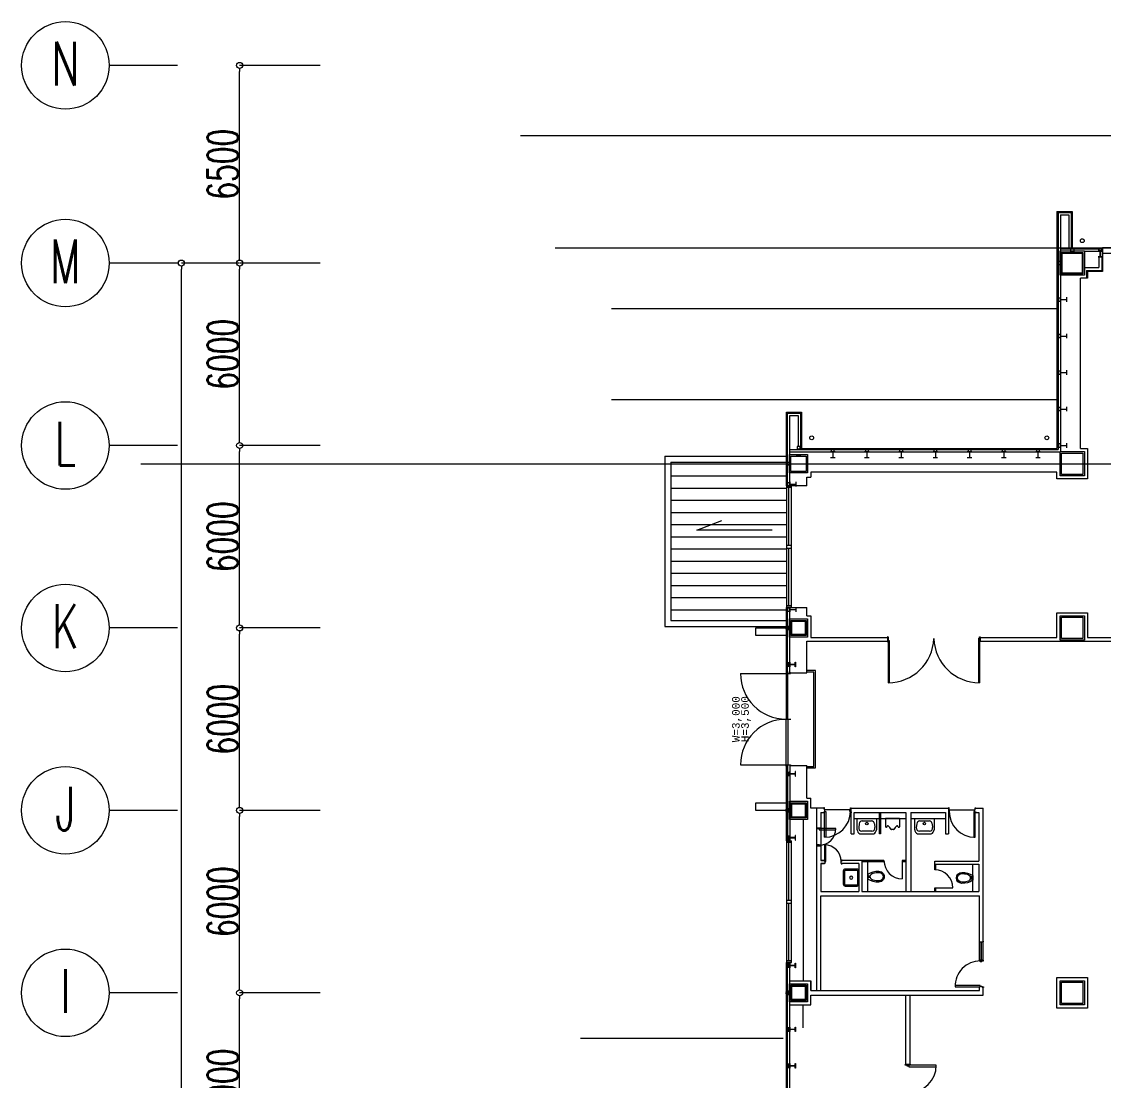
# Model space of a CAD drawing. Extents: x 225000 to 2157367, y 208400 to 840900.
# Drawn here: x 248377 to 283951, y 426324 to 461142 of the extents above; entities that cross this region are included whole.
import ezdxf
from ezdxf.enums import TextEntityAlignment as Align

# ---------------------------------------------------------------- set-up
doc = ezdxf.new("R2010")
doc.units = 0
doc.header["$LTSCALE"] = 10
doc.linetypes.add('Data Center Layout_L20$0$CENTER', pattern=[2, 1.25, -0.25, 0.25, -0.25])
for name, color, linetype in [('Data Center Layout_L20$0$98-DIM', 3, 'Continuous'), ('Data Center Layout_L20$0$99-DIM-100', 2, 'Continuous'), ('Data Center Layout_L20$0$MACHINE-DIM', 252, 'Continuous')]:
    doc.layers.add(name, color=color, linetype=linetype)
for name, color, linetype, lineweight in [('Data Center Layout_L20$0$ARC', 252, 'Continuous', 0), ('Data Center Layout_L20$0$FLAG', 3, 'Continuous', 0), ('Data Center Layout_L20$0$K-SIN', 252, 'Data Center Layout_L20$0$CENTER', 9), ('Data Center Layout_L20$0$SUGATA3', 252, 'Continuous', 0)]:
    doc.layers.add(name, color=color, linetype=linetype, lineweight=lineweight)
doc.styles.add('Data Center Layout_L20$0$ATS', font='monotxt', dxfattribs={"bigfont": 'BIGFONT'})
doc.styles.add('Data Center Layout_L20$0$型式1', font='simplex.shx', dxfattribs={"width": 0.68, "bigfont": 'chineset.shx'})
doc.dimstyles.new('Data Center Layout_L20$0$複本 93-DIM-400', dxfattribs={"dimtxt": 1000, "dimasz": 200, "dimexe": 0.1, "dimexo": 0, "dimgap": 50, "dimtad": 1, "dimdec": 0, "dimzin": 0, "dimdsep": 46, "dimtxsty": 'Data Center Layout_L20$0$型式1', "dimblk": 'Data Center Layout_L20$0$_DotBlank', "dimcen": 0.09, "dimadec": 0, "dimazin": 0, "dimtfac": 1, "dimtdec": 0, "dimtofl": 0, "dimtmove": 2, "dimatfit": 3, "dimldrblk": 'Data Center Layout_L20$0$_ArchTick', "dimfxl": 1, "dimtolj": 1, "dimtzin": 0, "dimlwd": 13, "dimlwe": 5, "dimarcsym": 0})

# ---------------------------------------------------------------- blocks, each defined once
blk = doc.blocks.new('Data Center Layout_L20$0$_DotBlank')
at = {"layer": 'Data Center Layout_L20$0$99-DIM-100', "color": 0, "lineweight": -2}
blk.add_line((-0.5, 0), (-1, 0), dxfattribs=at)
blk.add_circle((0, 0), 0.5, dxfattribs=at)
blk = doc.blocks.new('*D91')
at = {"layer": 'Data Center Layout_L20$0$98-DIM', "color": 0, "lineweight": 5, "transparency": 16777216}
for p, q in [((258198, 253202), (255545, 253202)), ((258198, 247202), (255545, 247202))]:
    blk.add_line(p, q, dxfattribs=at)
at = {"layer": 'Data Center Layout_L20$0$98-DIM', "color": 0, "lineweight": 13, "transparency": 16777216}
blk.add_line((255545, 247402), (255545, 253002), dxfattribs=at)
at = {"layer": 'DEFPOINTS', "color": 0, "transparency": 16777216}
for p in [(255545, 253202), (258198, 253202), (258198, 247202)]:
    blk.add_point(p, dxfattribs=at)
at = {"layer": 'Data Center Layout_L20$0$98-DIM', "color": 0, "lineweight": 13, "transparency": 16777216, "xscale": 200, "yscale": 200, "zscale": 200}
for p, rotation in [((255545, 253202), 90), ((255545, 247202), 270)]:
    blk.add_blockref('Data Center Layout_L20$0$_DotBlank', p, dxfattribs=dict(at, rotation=rotation))
at = {"layer": 'Data Center Layout_L20$0$98-DIM', "color": 0, "transparency": 16777216, "insert": (254995, 250202), "char_height": 1000, "attachment_point": 5, "rotation": 90, "style": 'Data Center Layout_L20$0$型式1'}
blk.add_mtext('\\A1;6000', dxfattribs=at)
blk = doc.blocks.new('Data Center Layout_L20$0$_ArchTick')
at = {"layer": 'Data Center Layout_L20$0$MACHINE-DIM', "color": 0, "const_width": 0.15}
blk.add_lwpolyline([(-0.5, -0.5), (0.5, 0.5)], dxfattribs=at)
blk = doc.blocks.new('*D92')
at = {"layer": 'Data Center Layout_L20$0$98-DIM', "color": 0, "lineweight": 5, "transparency": 16777216}
for p, q in [((258198, 235202), (255545, 235202)), ((258198, 229202), (255545, 229202))]:
    blk.add_line(p, q, dxfattribs=at)
at = {"layer": 'Data Center Layout_L20$0$98-DIM', "color": 0, "lineweight": 13, "transparency": 16777216}
blk.add_line((255545, 229402), (255545, 235002), dxfattribs=at)
at = {"layer": 'DEFPOINTS', "color": 0, "transparency": 16777216}
for p in [(255545, 235202), (258198, 235202), (258198, 229202)]:
    blk.add_point(p, dxfattribs=at)
at = {"layer": 'Data Center Layout_L20$0$98-DIM', "color": 0, "lineweight": 13, "transparency": 16777216, "xscale": 200, "yscale": 200, "zscale": 200}
for p, rotation in [((255545, 235202), 90), ((255545, 229202), 270)]:
    blk.add_blockref('Data Center Layout_L20$0$_DotBlank', p, dxfattribs=dict(at, rotation=rotation))
at = {"layer": 'Data Center Layout_L20$0$98-DIM', "color": 0, "transparency": 16777216, "insert": (254995, 232202), "char_height": 1000, "attachment_point": 5, "rotation": 90, "style": 'Data Center Layout_L20$0$型式1'}
blk.add_mtext('\\A1;6000', dxfattribs=at)
blk = doc.blocks.new('*D93')
at = {"layer": 'Data Center Layout_L20$0$98-DIM', "color": 0, "lineweight": 5, "transparency": 16777216}
for p, q in [((258198, 241202), (255545, 241202)), ((258198, 235202), (255545, 235202))]:
    blk.add_line(p, q, dxfattribs=at)
at = {"layer": 'Data Center Layout_L20$0$98-DIM', "color": 0, "lineweight": 13, "transparency": 16777216}
blk.add_line((255545, 235402), (255545, 241002), dxfattribs=at)
at = {"layer": 'DEFPOINTS', "color": 0, "transparency": 16777216}
for p in [(255545, 241202), (258198, 241202), (258198, 235202)]:
    blk.add_point(p, dxfattribs=at)
at = {"layer": 'Data Center Layout_L20$0$98-DIM', "color": 0, "lineweight": 13, "transparency": 16777216, "xscale": 200, "yscale": 200, "zscale": 200}
for p, rotation in [((255545, 241202), 90), ((255545, 235202), 270)]:
    blk.add_blockref('Data Center Layout_L20$0$_DotBlank', p, dxfattribs=dict(at, rotation=rotation))
at = {"layer": 'Data Center Layout_L20$0$98-DIM', "color": 0, "transparency": 16777216, "insert": (254995, 238202), "char_height": 1000, "attachment_point": 5, "rotation": 90, "style": 'Data Center Layout_L20$0$型式1'}
blk.add_mtext('\\A1;6000', dxfattribs=at)
blk = doc.blocks.new('*D94')
at = {"layer": 'Data Center Layout_L20$0$98-DIM', "color": 0, "lineweight": 5, "transparency": 16777216}
for p, q in [((258198, 247202), (255545, 247202)), ((258198, 241202), (255545, 241202))]:
    blk.add_line(p, q, dxfattribs=at)
at = {"layer": 'Data Center Layout_L20$0$98-DIM', "color": 0, "lineweight": 13, "transparency": 16777216}
blk.add_line((255545, 241402), (255545, 247002), dxfattribs=at)
at = {"layer": 'DEFPOINTS', "color": 0, "transparency": 16777216}
for p in [(255545, 247202), (258198, 247202), (258198, 241202)]:
    blk.add_point(p, dxfattribs=at)
at = {"layer": 'Data Center Layout_L20$0$98-DIM', "color": 0, "lineweight": 13, "transparency": 16777216, "xscale": 200, "yscale": 200, "zscale": 200}
for p, rotation in [((255545, 247202), 90), ((255545, 241202), 270)]:
    blk.add_blockref('Data Center Layout_L20$0$_DotBlank', p, dxfattribs=dict(at, rotation=rotation))
at = {"layer": 'Data Center Layout_L20$0$98-DIM', "color": 0, "transparency": 16777216, "insert": (254995, 244202), "char_height": 1000, "attachment_point": 5, "rotation": 90, "style": 'Data Center Layout_L20$0$型式1'}
blk.add_mtext('\\A1;6000', dxfattribs=at)
blk = doc.blocks.new('*D95')
at = {"layer": 'Data Center Layout_L20$0$98-DIM', "color": 0, "lineweight": 5, "transparency": 16777216}
for p, q in [((258198, 259702), (255545, 259702)), ((258198, 253202), (255545, 253202))]:
    blk.add_line(p, q, dxfattribs=at)
at = {"layer": 'Data Center Layout_L20$0$98-DIM', "color": 0, "lineweight": 13, "transparency": 16777216}
blk.add_line((255545, 253402), (255545, 259502), dxfattribs=at)
at = {"layer": 'DEFPOINTS', "color": 0, "transparency": 16777216}
for p in [(255545, 259702), (258198, 259702), (258198, 253202)]:
    blk.add_point(p, dxfattribs=at)
at = {"layer": 'Data Center Layout_L20$0$98-DIM', "color": 0, "lineweight": 13, "transparency": 16777216, "xscale": 200, "yscale": 200, "zscale": 200}
for p, rotation in [((255545, 259702), 90), ((255545, 253202), 270)]:
    blk.add_blockref('Data Center Layout_L20$0$_DotBlank', p, dxfattribs=dict(at, rotation=rotation))
at = {"layer": 'Data Center Layout_L20$0$98-DIM', "color": 0, "transparency": 16777216, "insert": (254995, 256452), "char_height": 1000, "attachment_point": 5, "rotation": 90, "style": 'Data Center Layout_L20$0$型式1'}
blk.add_mtext('\\A1;6500', dxfattribs=at)
blk = doc.blocks.new('*D104')
at = {"layer": 'Data Center Layout_L20$0$98-DIM', "color": 0, "lineweight": 5, "transparency": 16777216}
for p, q in [((255521, 253202), (253632, 253202)), ((255521, 181202), (253632, 181202))]:
    blk.add_line(p, q, dxfattribs=at)
at = {"layer": 'Data Center Layout_L20$0$98-DIM', "color": 0, "lineweight": 13, "transparency": 16777216}
blk.add_line((253632, 181402), (253632, 253002), dxfattribs=at)
at = {"layer": 'DEFPOINTS', "color": 0, "transparency": 16777216}
for p in [(253632, 253202), (255521, 253202), (255521, 181202)]:
    blk.add_point(p, dxfattribs=at)
at = {"layer": 'Data Center Layout_L20$0$98-DIM', "color": 0, "lineweight": 13, "transparency": 16777216, "xscale": 200, "yscale": 200, "zscale": 200}
for p, rotation in [((253632, 253202), 90), ((253632, 181202), 270)]:
    blk.add_blockref('Data Center Layout_L20$0$_DotBlank', p, dxfattribs=dict(at, rotation=rotation))
at = {"layer": 'Data Center Layout_L20$0$98-DIM', "color": 0, "transparency": 16777216, "insert": (253082, 217202), "char_height": 1000, "attachment_point": 5, "rotation": 90, "style": 'Data Center Layout_L20$0$型式1'}
blk.add_mtext('\\A1;72000', dxfattribs=at)
blk = doc.blocks.new('*D105')
at = {"layer": 'Data Center Layout_L20$0$98-DIM', "color": 0, "lineweight": 5, "transparency": 16777216}
for p, q in [((258198, 229202), (255545, 229202)), ((258198, 223202), (255545, 223202))]:
    blk.add_line(p, q, dxfattribs=at)
at = {"layer": 'Data Center Layout_L20$0$98-DIM', "color": 0, "lineweight": 13, "transparency": 16777216}
blk.add_line((255545, 223402), (255545, 229002), dxfattribs=at)
at = {"layer": 'DEFPOINTS', "color": 0, "transparency": 16777216}
for p in [(255545, 229202), (258198, 229202), (258198, 223202)]:
    blk.add_point(p, dxfattribs=at)
at = {"layer": 'Data Center Layout_L20$0$98-DIM', "color": 0, "lineweight": 13, "transparency": 16777216, "xscale": 200, "yscale": 200, "zscale": 200}
for p, rotation in [((255545, 229202), 90), ((255545, 223202), 270)]:
    blk.add_blockref('Data Center Layout_L20$0$_DotBlank', p, dxfattribs=dict(at, rotation=rotation))
at = {"layer": 'Data Center Layout_L20$0$98-DIM', "color": 0, "transparency": 16777216, "insert": (254995, 226202), "char_height": 1000, "attachment_point": 5, "rotation": 90, "style": 'Data Center Layout_L20$0$型式1'}
blk.add_mtext('\\A1;6000', dxfattribs=at)
blk = doc.blocks.new('Data Center Layout_L20')
at = {"layer": 'Data Center Layout_L20$0$ARC'}
for p, q in [((282425.59, 254902.31), (282425.59, 247202.31)), ((282460.59, 254867.31), (282460.59, 247067.31)), ((282460.59, 254867.31), (282890.59, 254867.31)), ((282890.59, 254867.31), (282890.59, 253667.31)), ((282425.59, 254198.43), (282425.59, 247102.31)), ((282535.59, 253667.31), (283925.59, 253667.31)), ((282925.59, 253702.31), (283925.59, 253702.31)), ((290925.59, 253702.31), (283925.59, 253702.31)), ((283925.59, 253702.31), (283925.59, 252927.31)), ((283925.59, 253702.31), (283925.59, 253532.31)), ((283900.59, 253402.31), (283900.59, 252952.31)), ((283925.59, 253532.31), (290925.59, 253532.31)), ((283400.59, 252952.31), (283400.59, 252727.31)), ((283400.59, 252952.31), (283900.59, 252952.31)), ((283425.59, 252927.31), (283425.59, 252702.31)), ((283925.59, 252927.31), (283425.59, 252927.31)), ((283200.59, 247102.31), (283200.59, 252702.31)), ((283425.59, 252702.31), (283200.59, 252702.31)), ((282535.59, 252077.31), (282535.59, 251927.31)), ((282535.59, 252002.31), (282735.59, 252002.31)), ((282735.59, 252077.31), (282735.59, 251927.31)), ((282425.59, 251702.39), (267779.58, 251702.39)), ((282535.59, 250877.31), (282535.59, 250727.31)), ((282535.59, 250802.31), (282735.59, 250802.31)), ((282735.59, 250877.31), (282735.59, 250727.31)), ((282535.59, 249677.31), (282535.59, 249527.31)), ((282535.59, 249602.31), (282735.59, 249602.31)), ((282735.59, 249677.31), (282735.59, 249527.31)), ((282425.59, 248702.39), (267779.58, 248702.39)), ((273525.59, 248302.31), (274025.59, 248302.31)), ((273525.59, 245879.81), (273525.59, 248302.31)), ((274025.59, 248302.31), (274025.59, 247102.31)), ((282535.59, 248477.31), (282535.59, 248327.31)), ((282535.59, 248402.31), (282735.59, 248402.31)), ((282735.59, 248477.31), (282735.59, 248327.31)), ((273560.59, 248267.31), (273990.59, 248267.31)), ((273560.59, 245879.81), (273560.59, 248267.31)), ((273635.59, 248192.31), (273915.59, 248192.31)), ((273635.59, 245879.81), (273635.59, 248192.31)), ((273915.59, 248192.31), (273915.59, 247167.31)), ((273990.59, 248267.31), (273990.59, 247067.31)), ((282535.59, 247277.31), (282535.59, 247127.31)), ((282735.59, 247277.31), (282735.59, 247127.31)), ((273635.59, 247067.31), (282460.59, 247067.31)), ((273635.59, 246992.31), (282535.59, 246992.31)), ((274025.59, 247102.31), (282425.59, 247102.31)), ((275125.59, 246992.31), (274975.59, 246992.31)), ((275050.59, 246992.31), (275050.59, 246792.31)), ((276250.59, 246992.31), (276100.59, 246992.31)), ((276175.59, 246992.31), (276175.59, 246792.31)), ((277375.59, 246992.31), (277225.59, 246992.31)), ((277300.59, 246992.31), (277300.59, 246792.31)), ((278500.59, 246992.31), (278350.59, 246992.31)), ((278425.59, 246992.31), (278425.59, 246792.31)), ((279625.59, 246992.31), (279475.59, 246992.31)), ((279550.59, 246992.31), (279550.59, 246792.31)), ((280750.59, 246992.31), (280600.59, 246992.31)), ((280675.59, 246992.31), (280675.59, 246792.31)), ((281875.59, 246992.31), (281725.59, 246992.31)), ((281800.59, 246992.31), (281800.59, 246792.31)), ((282535.59, 247202.31), (282735.59, 247202.31)), ((283200.59, 247102.31), (283425.59, 247102.31)), ((283425.59, 247102.31), (283425.59, 246102.31)), ((274000.59, 246852.31), (273850.59, 246852.31)), ((275125.59, 246792.31), (274975.59, 246792.31)), ((276250.59, 246792.31), (276100.59, 246792.31)), ((277375.59, 246792.31), (277225.59, 246792.31)), ((278500.59, 246792.31), (278350.59, 246792.31)), ((279625.59, 246792.31), (279475.59, 246792.31)), ((280750.59, 246792.31), (280600.59, 246792.31)), ((281875.59, 246792.31), (281725.59, 246792.31)), ((282425.59, 246327.31), (274325.59, 246327.31)), ((274325.59, 246327.31), (274325.59, 246157.31)), ((282425.59, 246102.31), (282425.59, 246327.31)), ((274200.59, 245879.81), (273525.59, 245879.81)), ((273525.59, 245879.81), (273695.59, 245879.81)), ((273525.59, 245879.81), (273525.59, 241879.81)), ((273525.59, 245829.81), (273695.59, 245829.81)), ((273610.59, 243929.81), (273610.59, 245829.81)), ((273635.59, 246004.81), (273635.59, 245854.81)), ((273635.59, 245929.81), (273835.59, 245929.81)), ((273695.59, 241879.81), (273695.59, 245879.81)), ((273835.59, 246004.81), (273835.59, 245854.81)), ((274200.59, 245879.81), (274200.59, 246157.31)), ((274200.59, 246157.31), (274325.59, 246157.31)), ((283425.59, 246102.31), (282425.59, 246102.31)), ((273525.59, 243929.81), (273695.59, 243929.81)), ((273525.59, 243829.81), (273695.59, 243829.81)), ((273610.59, 241929.81), (273610.59, 243829.81)), ((273695.59, 241929.81), (273525.59, 241929.81)), ((273525.59, 239702.31), (273525.59, 241879.81)), ((273525.59, 241879.81), (274200.59, 241879.81)), ((273695.59, 241879.81), (273525.59, 241879.81)), ((273560.59, 239702.31), (273560.59, 241879.81)), ((273635.59, 241879.81), (273635.59, 241729.81)), ((273635.59, 241804.81), (273835.59, 241804.81)), ((273835.59, 241879.81), (273835.59, 241729.81)), ((274200.59, 241602.31), (274200.59, 241879.81)), ((274200.59, 241602.31), (274325.59, 241602.31)), ((274325.59, 241602.31), (274325.59, 240887.31)), ((282425.59, 240887.31), (282425.59, 241702.31)), ((282425.59, 241702.31), (283425.59, 241702.31)), ((282425.59, 241702.31), (283425.59, 241702.31)), ((283425.59, 241702.31), (283425.59, 240887.31)), ((274325.59, 240887.31), (276849.02, 240887.31)), ((276849.02, 240887.31), (276849.02, 240767.31)), ((276874.02, 240902.31), (276874.02, 239402.31)), ((279874.02, 240902.31), (279874.02, 239402.31)), ((279899.02, 240887.31), (282425.59, 240887.31)), ((279899.02, 240887.31), (279899.02, 240767.31)), ((283425.59, 240887.31), (289650.59, 240887.31)), ((274200.59, 239727.31), (274200.59, 240767.31)), ((274200.59, 240767.31), (276849.02, 240767.31)), ((276889.02, 240791.31), (276904.02, 240791.31)), ((276904.02, 240791.31), (276904.02, 239402.31)), ((279844.02, 240791.31), (279844.02, 239402.31)), ((279874.02, 240791.31), (279844.02, 240791.31)), ((279899.02, 240767.31), (289800.59, 240767.31)), ((273525.59, 239767.31), (273560.59, 239767.31)), ((272015.59, 239702.31), (273515.59, 239702.31)), ((273635.59, 239727.31), (274200.59, 239727.31)), ((272015.59, 236702.31), (273515.59, 236702.31)), ((273525.59, 234202.31), (273525.59, 236677.31)), ((273525.59, 236637.31), (273560.59, 236637.31)), ((273560.59, 236677.31), (273560.59, 234202.31)), ((273635.59, 236677.31), (274200.59, 236677.31)), ((274200.59, 235602.31), (274200.59, 236677.31)), ((274200.59, 235602.31), (274325.59, 235602.31)), ((274325.59, 235272.31), (274325.59, 235602.31)), ((274755.59, 235272.31), (274325.59, 235272.31)), ((274525.59, 229277.31), (274525.59, 235272.31)), ((275615.59, 235222.31), (274795.59, 235222.31)), ((275655.59, 235272.31), (278855.59, 235272.31)), ((275655.59, 234432.31), (275655.59, 235272.31)), ((278855.59, 235272.31), (278855.59, 234432.31)), ((278895.59, 235222.31), (279715.59, 235222.31)), ((279755.59, 235272.31), (279995.59, 235272.31)), ((279995.59, 230902.31), (279995.59, 235272.31)), ((274075.59, 234902.31), (274075.59, 229602.31)), ((274655.59, 235132.31), (274755.59, 235132.31)), ((274655.59, 235132.31), (274655.59, 233552.31)), ((275755.59, 235132.31), (277455.59, 235132.31)), ((275755.59, 234432.31), (275755.59, 235132.31)), ((275851.99, 234568.2), (275851.99, 234932.31)), ((275851.99, 234932.31), (276489.18, 234932.31)), ((276018.71, 234856.41), (276322.47, 234856.41)), ((276489.18, 234932.31), (276489.18, 234568.2)), ((277245.59, 234932.31), (276785.59, 234932.31)), ((276785.59, 234932.31), (276785.59, 234657.31)), ((277245.59, 234932.31), (277245.59, 234657.31)), ((277455.59, 235132.31), (277455.59, 232532.31)), ((277615.59, 235132.31), (277615.59, 232532.31)), ((277615.59, 235132.31), (278755.59, 235132.31)), ((277746.99, 234568.2), (277746.99, 234932.31)), ((277746.99, 234932.31), (278384.18, 234932.31)), ((277913.71, 234856.41), (278217.47, 234856.41)), ((278384.18, 234932.31), (278384.18, 234568.2)), ((278755.59, 235132.31), (278755.59, 234432.31)), ((279755.59, 235132.31), (279855.59, 235132.31)), ((279855.59, 235132.31), (279855.59, 233532.31)), ((274525.59, 234632.31), (274655.59, 234632.31)), ((275655.59, 234432.31), (275755.59, 234432.31)), ((275917.98, 234765.6), (275904.37, 234634.4)), ((275943.02, 234431.66), (276398.15, 234431.66)), ((276336.07, 234522.69), (276005.1, 234522.69)), ((276423.19, 234765.6), (276436.8, 234634.4)), ((276822.38, 234652.31), (276790.59, 234652.31)), ((276826.93, 234655.23), (276838.51, 234680.51)), ((277045.23, 234572.31), (276985.95, 234572.31)), ((277204.25, 234655.23), (277192.73, 234680.37)), ((277208.8, 234652.31), (277240.59, 234652.31)), ((277812.98, 234765.6), (277799.37, 234634.4)), ((277838.02, 234431.66), (278293.15, 234431.66)), ((278231.07, 234522.69), (277900.1, 234522.69)), ((278318.19, 234765.6), (278331.8, 234634.4)), ((278755.59, 234432.31), (278855.59, 234432.31)), ((273525.59, 234202.31), (273525.59, 230202.31)), ((273525.59, 234202.31), (273695.59, 234202.31)), ((273525.59, 234152.31), (273695.59, 234152.31)), ((273610.59, 232252.31), (273610.59, 234152.31)), ((273695.59, 230202.31), (273695.59, 234202.31)), ((274525.59, 234032.31), (274655.59, 234032.31)), ((274655.59, 233552.31), (274755.59, 233552.31)), ((274755.59, 233552.31), (274655.59, 233552.31)), ((274655.59, 233452.31), (274655.59, 232532.31)), ((274755.59, 233452.31), (274655.59, 233452.31)), ((274655.59, 233452.31), (274755.59, 233452.31)), ((276005.59, 233552.31), (275355.59, 233552.31)), ((275905.59, 233452.31), (275355.59, 233452.31)), ((275905.59, 233452.31), (275905.59, 232532.31)), ((276005.59, 233552.31), (276005.59, 232532.31)), ((278405.59, 233532.31), (279855.59, 233532.31)), ((278405.59, 233432.31), (278405.59, 233532.31)), ((278405.59, 233432.31), (279855.59, 233432.31)), ((279855.59, 233432.31), (279855.59, 232532.31)), ((275406.39, 232763.51), (275406.39, 233221.11)), ((275447.99, 232763.51), (275447.99, 233221.11)), ((275468.79, 233283.51), (275843.19, 233283.51)), ((275468.79, 233241.91), (275843.19, 233241.91)), ((275863.99, 233221.11), (275863.99, 232763.51)), ((275905.59, 233221.11), (275905.59, 232763.51)), ((276205.59, 233102.31), (276205.59, 232942.31)), ((276225.59, 233052.31), (276265.59, 233052.31)), ((276225.59, 232992.31), (276225.59, 233052.31)), ((276265.59, 233052.31), (276265.59, 232992.31)), ((279635.59, 233012.31), (279595.59, 233012.31)), ((279595.59, 233012.31), (279595.59, 232952.31)), ((279635.59, 232952.31), (279635.59, 233012.31)), ((279655.59, 233062.31), (279655.59, 232902.31)), ((275843.19, 232742.71), (275468.79, 232742.71)), ((275843.19, 232701.11), (275468.79, 232701.11)), ((276265.59, 232992.31), (276225.59, 232992.31)), ((279595.59, 232952.31), (279635.59, 232952.31)), ((274655.59, 232532.31), (275905.59, 232532.31)), ((274655.59, 232392.31), (279875.59, 232392.31)), ((274655.59, 229277.31), (274655.59, 232392.31)), ((276005.59, 232532.31), (279855.59, 232532.31)), ((279875.59, 230902.31), (279875.59, 232392.31)), ((273525.59, 232252.31), (273695.59, 232252.31)), ((273525.59, 232152.31), (273695.59, 232152.31)), ((273610.59, 230252.31), (273610.59, 232152.31)), ((279875.59, 230277.31), (279875.59, 230877.31)), ((279925.09, 230877.31), (279925.09, 230277.31)), ((279931.09, 230877.31), (279931.09, 230277.31)), ((279995.59, 230277.31), (279995.59, 230877.31)), ((273695.59, 230252.31), (273525.59, 230252.31)), ((273525.59, 204202.31), (273525.59, 230202.31)), ((273695.59, 230202.31), (273525.59, 230202.31)), ((273560.59, 204202.31), (273560.59, 230202.31)), ((273635.59, 229602.31), (274325.59, 229602.31)), ((273745.59, 229602.31), (274325.59, 229602.31)), ((274325.59, 229277.31), (274325.59, 229602.31)), ((274325.59, 229277.31), (279875.59, 229277.31)), ((274325.59, 229127.31), (279995.59, 229127.31)), ((274325.59, 228802.31), (274325.59, 229127.31)), ((277450.59, 226844.81), (277450.59, 229127.31)), ((277600.59, 226844.81), (277600.59, 229127.31)), ((279875.59, 229277.31), (279875.59, 229377.31)), ((279995.59, 229127.31), (279995.59, 229377.31)), ((273635.59, 228802.31), (274325.59, 228802.31)), ((274075.59, 228052.31), (274075.59, 228802.31)), ((273425.59, 227702.31), (266751.19, 227702.31)), ((277600.37, 226844.81), (277450.37, 226844.81)), ((277450.59, 226844.81), (277600.15, 226844.81))]:
    blk.add_line(p, q, dxfattribs=at)
at = {"layer": 'Data Center Layout_L20$0$ARC', "linetype": 'Continuous'}
for p, q in [((282425.59, 254902.31), (282925.59, 254902.31)), ((282925.59, 254902.31), (282925.59, 253702.31)), ((273525.59, 248302.31), (274025.59, 248302.31)), ((274025.59, 248302.31), (274025.59, 247202.31)), ((273375.59, 238202.31), (273675.59, 238202.31)), ((273525.59, 230202.31), (273695.59, 230202.31))]:
    blk.add_line(p, q, dxfattribs=at)
at = {"layer": 'Data Center Layout_L20$0$ARC'}
for points in [[(282875.59, 253552.31), (282875.59, 253667.31), (282975.59, 253667.31), (282975.59, 253552.31)], [(283794.59, 253652.31), (283794.59, 253602.31), (283844.59, 253602.31), (283844.59, 253608.31), (283800.59, 253608.31), (283800.59, 253652.31)], [(283800.59, 253617.31), (283900.59, 253617.31), (283900.59, 253667.31), (283800.59, 253667.31)], [(283906.59, 253652.31), (283906.59, 253602.31), (283856.59, 253602.31), (283856.59, 253608.31), (283900.59, 253608.31), (283900.59, 253652.31)], [(282525.59, 253602.31), (283325.59, 253602.31), (283325.59, 252802.31), (282525.59, 252802.31)], [(282575.59, 252852.31), (282575.59, 253552.31), (283275.59, 253552.31), (283275.59, 252852.31)], [(282595.59, 252872.31), (282595.59, 253532.31), (283255.59, 253532.31), (283255.59, 252872.31)], [(283775.59, 253602.31), (283925.59, 253602.31), (283925.59, 253593.31), (283853.59, 253593.31), (283853.59, 253411.31), (283925.59, 253411.31), (283925.59, 253402.31), (283775.59, 253402.31), (283775.59, 253411.31), (283847.59, 253411.31), (283847.59, 253593.31), (283775.59, 253593.31)], [(282575.59, 253252.31), (282460.59, 253252.31), (282460.59, 253152.31), (282575.59, 253152.31)], [(282535.59, 252052.31), (282460.59, 252052.31), (282460.59, 251952.31), (282535.59, 251952.31)], [(282535.59, 250852.31), (282460.59, 250852.31), (282460.59, 250752.31), (282535.59, 250752.31)], [(282535.59, 249652.31), (282460.59, 249652.31), (282460.59, 249552.31), (282535.59, 249552.31)], [(282535.59, 248452.31), (282460.59, 248452.31), (282460.59, 248352.31), (282535.59, 248352.31)], [(282535.59, 247252.31), (282460.59, 247252.31), (282460.59, 247152.31), (282535.59, 247152.31)], [(273625.59, 246902.31), (274225.59, 246902.31), (274225.59, 246302.31), (273625.59, 246302.31)], [(273975.59, 247092.31), (273975.59, 247167.31), (273875.59, 247167.31), (273875.59, 247092.31)], [(275100.59, 246992.31), (275100.59, 247067.31), (275000.59, 247067.31), (275000.59, 246992.31)], [(276225.59, 246992.31), (276225.59, 247067.31), (276125.59, 247067.31), (276125.59, 246992.31)], [(277350.59, 246992.31), (277350.59, 247067.31), (277250.59, 247067.31), (277250.59, 246992.31)], [(278475.59, 246992.31), (278475.59, 247067.31), (278375.59, 247067.31), (278375.59, 246992.31)], [(279600.59, 246992.31), (279600.59, 247067.31), (279500.59, 247067.31), (279500.59, 246992.31)], [(280725.59, 246992.31), (280725.59, 247067.31), (280625.59, 247067.31), (280625.59, 246992.31)], [(281850.59, 246992.31), (281850.59, 247067.31), (281750.59, 247067.31), (281750.59, 246992.31)], [(282525.59, 247002.31), (283325.59, 247002.31), (283325.59, 246202.31), (282525.59, 246202.31)], [(282575.59, 246952.31), (283275.59, 246952.31), (283275.59, 246252.31), (282575.59, 246252.31)], [(273635.59, 246552.31), (273560.59, 246552.31), (273560.59, 246652.31), (273635.59, 246652.31)], [(273675.59, 246852.31), (274175.59, 246852.31), (274175.59, 246352.31), (273675.59, 246352.31)], [(273635.59, 245979.81), (273560.59, 245979.81), (273560.59, 245879.81), (273635.59, 245879.81)], [(273635.59, 241854.81), (273560.59, 241854.81), (273560.59, 241754.81), (273635.59, 241754.81)], [(282525.59, 241602.31), (283325.59, 241602.31), (283325.59, 240802.31), (282525.59, 240802.31)], [(282575.59, 241552.31), (283275.59, 241552.31), (283275.59, 240852.31), (282575.59, 240852.31)], [(273525.59, 241192.31), (273525.59, 241212.31), (273560.59, 241212.31), (273560.59, 241192.31)], [(273610.59, 241152.31), (273610.59, 241252.31), (273560.59, 241252.31), (273560.59, 241152.31)], [(273610.59, 241177.31), (273610.59, 241227.31), (273660.59, 241227.31), (273660.59, 241221.31), (273616.59, 241221.31), (273616.59, 241177.31)], [(273625.59, 241502.31), (274225.59, 241502.31), (274225.59, 240902.31), (273625.59, 240902.31)], [(273625.59, 241227.31), (273675.59, 241227.31), (273675.59, 241277.31), (273669.59, 241277.31), (273669.59, 241233.31), (273625.59, 241233.31)], [(273675.59, 240952.31), (273675.59, 241452.31), (274175.59, 241452.31), (274175.59, 240952.31)], [(273705.59, 240982.31), (273705.59, 241422.31), (274145.59, 241422.31), (274145.59, 240982.31)], [(273610.59, 239952.31), (273610.59, 240052.31), (273560.59, 240052.31), (273560.59, 239952.31)], [(273575.59, 240058.31), (273625.59, 240058.31), (273625.59, 240008.31), (273619.59, 240008.31), (273619.59, 240052.31), (273575.59, 240052.31)], [(273575.59, 239946.31), (273625.59, 239946.31), (273625.59, 239996.31), (273619.59, 239996.31), (273619.59, 239952.31), (273575.59, 239952.31)], [(273625.59, 239927.31), (273625.59, 240077.31), (273634.59, 240077.31), (273634.59, 240005.31), (273816.59, 240005.31), (273816.59, 240077.31), (273825.59, 240077.31), (273825.59, 239927.31), (273816.59, 239927.31), (273816.59, 239999.31), (273634.59, 239999.31), (273634.59, 239927.31)], [(273515.59, 239717.31), (273515.59, 238202.31), (273575.59, 238202.31), (273575.59, 239717.31)], [(273515.59, 236687.31), (273515.59, 238202.31), (273575.59, 238202.31), (273575.59, 236687.31)], [(273610.59, 236452.31), (273610.59, 236352.31), (273560.59, 236352.31), (273560.59, 236452.31)], [(273575.59, 236458.31), (273625.59, 236458.31), (273625.59, 236408.31), (273619.59, 236408.31), (273619.59, 236452.31), (273575.59, 236452.31)], [(273575.59, 236346.31), (273625.59, 236346.31), (273625.59, 236396.31), (273619.59, 236396.31), (273619.59, 236352.31), (273575.59, 236352.31)], [(273625.59, 236477.31), (273625.59, 236327.31), (273634.59, 236327.31), (273634.59, 236399.31), (273816.59, 236399.31), (273816.59, 236327.31), (273825.59, 236327.31), (273825.59, 236477.31), (273816.59, 236477.31), (273816.59, 236405.31), (273634.59, 236405.31), (273634.59, 236477.31)], [(273625.59, 235502.31), (274225.59, 235502.31), (274225.59, 234902.31), (273625.59, 234902.31)], [(273525.59, 235192.31), (273525.59, 235212.31), (273560.59, 235212.31), (273560.59, 235192.31)], [(273610.59, 235152.31), (273610.59, 235252.31), (273560.59, 235252.31), (273560.59, 235152.31)], [(273610.59, 235177.31), (273610.59, 235227.31), (273660.59, 235227.31), (273660.59, 235221.31), (273616.59, 235221.31), (273616.59, 235177.31)], [(273625.59, 235227.31), (273675.59, 235227.31), (273675.59, 235277.31), (273669.59, 235277.31), (273669.59, 235233.31), (273625.59, 235233.31)], [(273675.59, 234952.31), (273675.59, 235452.31), (274175.59, 235452.31), (274175.59, 234952.31)], [(273705.59, 234982.31), (273705.59, 235422.31), (274145.59, 235422.31), (274145.59, 234982.31)], [(274780.59, 235167.31), (274820.59, 235167.31), (274820.59, 234317.31), (274780.59, 234317.31)], [(279730.59, 235167.31), (279690.59, 235167.31), (279690.59, 234317.31), (279730.59, 234317.31)], [(274605.5, 234607.31), (274605.5, 234567.31), (275155.5, 234567.31), (275155.5, 234607.31)], [(273610.59, 234352.31), (273610.59, 234252.31), (273560.59, 234252.31), (273560.59, 234352.31)], [(273575.59, 234358.31), (273625.59, 234358.31), (273625.59, 234308.31), (273619.59, 234308.31), (273619.59, 234352.31), (273575.59, 234352.31)], [(273575.59, 234246.31), (273625.59, 234246.31), (273625.59, 234296.31), (273619.59, 234296.31), (273619.59, 234252.31), (273575.59, 234252.31)], [(273625.59, 234377.31), (273625.59, 234227.31), (273634.59, 234227.31), (273634.59, 234299.31), (273816.59, 234299.31), (273816.59, 234227.31), (273825.59, 234227.31), (273825.59, 234377.31), (273816.59, 234377.31), (273816.59, 234305.31), (273634.59, 234305.31), (273634.59, 234377.31)], [(274780.59, 233517.31), (274820.59, 233517.31), (274820.59, 234067.31), (274780.59, 234067.31)], [(273625.59, 230027.31), (273625.59, 230177.31), (273634.59, 230177.31), (273634.59, 230105.31), (273816.59, 230105.31), (273816.59, 230177.31), (273825.59, 230177.31), (273825.59, 230027.31), (273816.59, 230027.31), (273816.59, 230099.31), (273634.59, 230099.31), (273634.59, 230027.31)], [(273610.59, 230052.31), (273610.59, 230152.31), (273560.59, 230152.31), (273560.59, 230052.31)], [(273575.59, 230158.31), (273625.59, 230158.31), (273625.59, 230108.31), (273619.59, 230108.31), (273619.59, 230152.31), (273575.59, 230152.31)], [(273575.59, 230046.31), (273625.59, 230046.31), (273625.59, 230096.31), (273619.59, 230096.31), (273619.59, 230052.31), (273575.59, 230052.31)], [(273625.59, 229502.31), (274225.59, 229502.31), (274225.59, 228902.31), (273625.59, 228902.31)], [(273675.59, 228952.31), (273675.59, 229452.31), (274175.59, 229452.31), (274175.59, 228952.31)], [(282425.59, 229702.31), (283425.59, 229702.31), (283425.59, 228702.31), (282425.59, 228702.31)], [(282525.59, 229602.31), (283325.59, 229602.31), (283325.59, 228802.31), (282525.59, 228802.31)], [(282575.59, 229552.31), (283275.59, 229552.31), (283275.59, 228852.31), (282575.59, 228852.31)], [(273525.59, 229192.31), (273525.59, 229212.31), (273560.59, 229212.31), (273560.59, 229192.31)], [(273610.59, 229152.31), (273610.59, 229252.31), (273560.59, 229252.31), (273560.59, 229152.31)], [(273610.59, 229177.31), (273610.59, 229227.31), (273660.59, 229227.31), (273660.59, 229221.31), (273616.59, 229221.31), (273616.59, 229177.31)], [(273625.59, 229227.31), (273675.59, 229227.31), (273675.59, 229277.31), (273669.59, 229277.31), (273669.59, 229233.31), (273625.59, 229233.31)], [(273705.59, 228982.31), (273705.59, 229422.31), (274145.59, 229422.31), (274145.59, 228982.31)], [(279900.59, 229402.31), (279900.59, 229442.31), (279080.59, 229442.31), (279080.59, 229402.31)], [(273610.59, 227952.31), (273610.59, 228052.31), (273560.59, 228052.31), (273560.59, 227952.31)], [(273575.59, 228058.31), (273625.59, 228058.31), (273625.59, 228008.31), (273619.59, 228008.31), (273619.59, 228052.31), (273575.59, 228052.31)], [(273625.59, 227927.31), (273625.59, 228077.31), (273634.59, 228077.31), (273634.59, 228005.31), (273816.59, 228005.31), (273816.59, 228077.31), (273825.59, 228077.31), (273825.59, 227927.31), (273816.59, 227927.31), (273816.59, 227999.31), (273634.59, 227999.31), (273634.59, 227927.31)], [(273575.59, 227946.31), (273625.59, 227946.31), (273625.59, 227996.31), (273619.59, 227996.31), (273619.59, 227952.31), (273575.59, 227952.31)], [(273610.59, 226752.31), (273610.59, 226852.31), (273560.59, 226852.31), (273560.59, 226752.31)], [(273575.59, 226858.31), (273625.59, 226858.31), (273625.59, 226808.31), (273619.59, 226808.31), (273619.59, 226852.31), (273575.59, 226852.31)], [(273575.59, 226746.31), (273625.59, 226746.31), (273625.59, 226796.31), (273619.59, 226796.31), (273619.59, 226752.31), (273575.59, 226752.31)], [(273625.59, 226727.31), (273625.59, 226877.31), (273634.59, 226877.31), (273634.59, 226805.31), (273816.59, 226805.31), (273816.59, 226877.31), (273825.59, 226877.31), (273825.59, 226727.31), (273816.59, 226727.31), (273816.59, 226799.31), (273634.59, 226799.31), (273634.59, 226727.31)], [(277583.37, 226844.81), (277615.37, 226844.81), (277615.37, 226819.81), (277555.37, 226819.81), (277555.37, 226794.81), (277495.37, 226794.81), (277495.37, 226819.81), (277435.37, 226819.81), (277435.37, 226844.81), (277467.37, 226844.81)], [(278454.4, 226819.81), (277555.37, 226819.81), (277555.37, 226769.81), (278454.4, 226769.81)]]:
    blk.add_lwpolyline(points, close=True, dxfattribs=at)
at = {"layer": 'Data Center Layout_L20$0$ARC', "linetype": 'Continuous'}
for points in [[(273525.59, 240952.31), (272525.59, 240952.31), (272525.59, 241202.31), (273525.59, 241202.31)], [(273525.59, 235202.31), (272525.59, 235202.31), (272525.59, 235452.31), (273525.59, 235452.31)]]:
    blk.add_lwpolyline(points, close=True, dxfattribs=at)
at = {"layer": 'Data Center Layout_L20$0$ARC'}
for points in [[(273523.59, 241164.81), (273523.59, 241194.81), (273539.59, 241194.81), (273539.59, 241209.81), (273523.59, 241209.81), (273523.59, 241239.81)], [(276849.02, 240746.31), (276874.02, 240746.31), (276874.02, 240791.31), (276889.02, 240791.31), (276889.02, 240863.31), (276874.02, 240863.31), (276874.02, 240908.31), (276849.02, 240908.31), (276849.02, 240746.31)], [(279899.02, 240746.31), (279874.02, 240746.31), (279874.02, 240791.31), (279859.02, 240791.31), (279859.02, 240863.31), (279874.02, 240863.31), (279874.02, 240908.31), (279899.02, 240908.31), (279899.02, 240746.31)], [(273540.59, 239747.31), (273560.59, 239767.31), (273560.59, 239747.31), (273540.59, 239747.31), (273540.59, 239767.31), (273560.59, 239767.31)], [(273540.59, 239747.31), (273515.59, 239747.31), (273515.59, 239722.31), (273580.59, 239722.31), (273580.59, 239702.31), (273665.59, 239702.31), (273665.59, 239727.31), (273640.59, 239727.31)], [(273540.59, 236657.31), (273515.59, 236657.31), (273515.59, 236682.31), (273580.59, 236682.31), (273580.59, 236702.31), (273665.59, 236702.31), (273665.59, 236677.31), (273640.59, 236677.31)], [(273540.59, 236657.31), (273560.59, 236637.31), (273560.59, 236657.31), (273540.59, 236657.31), (273540.59, 236637.31), (273560.59, 236637.31)], [(273523.59, 235164.81), (273523.59, 235194.81), (273539.59, 235194.81), (273539.59, 235209.81), (273523.59, 235209.81), (273523.59, 235239.81)], [(274755.59, 235154.31), (274755.59, 235122.31), (274780.59, 235122.31), (274780.59, 235167.31), (274795.59, 235167.31), (274795.59, 235222.31), (274780.59, 235222.31), (274780.59, 235282.31), (274755.59, 235282.31), (274755.59, 235250.31)], [(275655.59, 235154.31), (275655.59, 235122.31), (275630.59, 235122.31), (275630.59, 235167.31), (275615.59, 235167.31), (275615.59, 235222.31), (275630.59, 235222.31), (275630.59, 235282.31), (275655.59, 235282.31), (275655.59, 235250.31)], [(278855.59, 235154.31), (278855.59, 235122.31), (278880.59, 235122.31), (278880.59, 235167.31), (278895.59, 235167.31), (278895.59, 235222.31), (278880.59, 235222.31), (278880.59, 235282.31), (278855.59, 235282.31), (278855.59, 235250.31)], [(279755.59, 235154.31), (279755.59, 235122.31), (279730.59, 235122.31), (279730.59, 235167.31), (279715.59, 235167.31), (279715.59, 235222.31), (279730.59, 235222.31), (279730.59, 235282.31), (279755.59, 235282.31), (279755.59, 235250.31)], [(274618.5, 234632.31), (274650.5, 234632.31), (274650.5, 234607.31), (274605.5, 234607.31), (274605.5, 234592.31), (274550.5, 234592.31), (274550.5, 234607.31), (274530.5, 234607.31), (274530.5, 234632.31), (274562.5, 234632.31)], [(274618.5, 234032.31), (274650.5, 234032.31), (274650.5, 234057.31), (274605.5, 234057.31), (274605.5, 234072.31), (274550.5, 234072.31), (274550.5, 234057.31), (274530.5, 234057.31), (274530.5, 234032.31), (274562.5, 234032.31)], [(274755.59, 233530.31), (274755.59, 233562.31), (274780.59, 233562.31), (274780.59, 233517.31), (274795.59, 233517.31), (274795.59, 233462.31), (274780.59, 233462.31), (274780.59, 233442.31), (274755.59, 233442.31), (274755.59, 233474.31)], [(275355.59, 233530.31), (275355.59, 233562.31), (275330.59, 233562.31), (275330.59, 233517.31), (275315.59, 233517.31), (275315.59, 233462.31), (275330.59, 233462.31), (275330.59, 233442.31), (275355.59, 233442.31), (275355.59, 233474.31)], [(279887.59, 230902.31), (279865.59, 230902.31), (279865.59, 230877.31), (279900.59, 230877.31), (279900.59, 230877.31), (279955.59, 230877.31), (279955.59, 230877.31), (280005.59, 230877.31), (280005.59, 230902.31), (279980.59, 230902.31)], [(279890.59, 230902.31), (279887.59, 230902.31)], [(279887.59, 230277.31), (279865.59, 230277.31), (279865.59, 230252.31), (279900.59, 230252.31), (279900.59, 230237.31), (279955.59, 230237.31), (279955.59, 230252.31), (280005.59, 230252.31), (280005.59, 230277.31), (279887.59, 230277.31)], [(274325.59, 229602.31), (274325.59, 229277.31)], [(273523.59, 229164.81), (273523.59, 229194.81), (273539.59, 229194.81), (273539.59, 229209.81), (273523.59, 229209.81), (273523.59, 229239.81)], [(279887.59, 229377.31), (279865.59, 229377.31), (279865.59, 229402.31), (279900.59, 229402.31), (279900.59, 229417.31), (279955.59, 229417.31), (279955.59, 229402.31), (280005.59, 229402.31), (280005.59, 229377.31), (279953.59, 229377.31)]]:
    blk.add_lwpolyline(points, dxfattribs=at)
for points in [[(273525.59, 239747.31), (273540.59, 239747.31), (273540.59, 239767.31), (273525.59, 239767.31, -0.29445667)], [(273525.59, 236657.31), (273540.59, 236657.31), (273540.59, 236637.31), (273525.59, 236637.31, 0.29445667)]]:
    blk.add_lwpolyline(points, format="xyb", close=True, dxfattribs=at)
for centre, radius in [((283258.18, 253938.56), 62.5), ((274358.18, 247456.85), 62.5), ((282092.99, 247456.85), 62.5), ((277015.59, 234932.31), 2)]:
    blk.add_circle(centre, radius, dxfattribs=at)
at = {"layer": 'Data Center Layout_L20$0$ARC', "linetype": 'Continuous'}
for centre, radius, start, end in [((276876.82, 240901.89), 1499.58, 270.012956, 358.111879), ((279874.36, 240901.89), 1499.58, 181.888121, 269.987044), ((274780.59, 235167.31), 850, 270, 0), ((279730.59, 235167.31), 850, 180, 270), ((274605.5, 234607.31), 550, 270, 0), ((274780.59, 233517.31), 550, 0, 90), ((279905.05, 229427.47), 824.85, 90.309892, 181.748418)]:
    blk.add_arc(centre, radius, start, end, dxfattribs=at)
at = {"layer": 'Data Center Layout_L20$0$ARC'}
for centre, radius, start, end in [((273515.59, 239702.31), 1500, 180, 270), ((273515.59, 236702.31), 1500, 90, 180), ((276790.59, 234657.31), 5, 180, 270), ((276822.38, 234657.31), 5, 270, 335.373), ((276860.24, 234670.32), 24, 51.287, 155.3743), ((276596.94, 234341.81), 445, 32.256, 51.287), ((276985.95, 234587.31), 15, 212.255, 270), ((277045.23, 234587.31), 15, 270, 327.745), ((277434.24, 234341.81), 445, 128.7129, 147.7443), ((277170.94, 234670.32), 24, 24.626, 128.7131), ((277208.8, 234657.31), 5, 204.627, 270), ((277240.59, 234657.31), 5, 270, 360), ((277555.37, 226819.81), 900, 270, 0)]:
    blk.add_arc(centre, radius, start, end, dxfattribs=at)
for centre, major_axis, start_param, end_param in [((276018.71, 234755.15), (-71.61, 71.61), 5.49778714, 6.96522959), ((276322.47, 234755.15), (71.61, 71.61), 5.60114103, 7.06858347), ((277913.71, 234755.15), (-71.61, 71.61), 5.49778714, 6.96522959), ((278217.47, 234755.15), (71.61, 71.61), 5.60114103, 7.06858347), ((276015.75, 234578.76), (116.04, 116.04), 2.42059832, 3.46779587), ((276005.1, 234623.95), (-71.61, 71.61), 0.68204428, 2.35619449), ((276336.07, 234623.95), (-71.61, 71.61), 2.35619449, 4.0303447), ((276325.42, 234578.76), (116.04, 116.04), 4.38618576, 5.43338332), ((277910.75, 234578.76), (116.04, 116.04), 2.42059832, 3.46779587), ((277900.1, 234623.95), (-71.61, 71.61), 0.68204428, 2.35619449), ((278231.07, 234623.95), (-71.61, 71.61), 2.35619449, 4.0303447), ((278220.42, 234578.76), (116.04, 116.04), 4.38618576, 5.43338332)]:
    blk.add_ellipse(centre, major_axis=major_axis, ratio=1, start_param=start_param, end_param=end_param, dxfattribs=at)
for centre in [(276170.59, 234768.78), (278065.59, 234768.78)]:
    blk.add_ellipse(centre, major_axis=(-28.96, 28.96), ratio=1, dxfattribs=at)
at = {"layer": 'Data Center Layout_L20$0$ARC', "extrusion": (0, 0, -1)}
for centre, major_axis, start_param, end_param in [((275468.79, 233221.11), (-44.12, 44.12), 5.49778714, 7.06858347), ((275468.79, 233221.11), (14.71, 14.71), 3.92699082, 5.49778714), ((275843.19, 233221.11), (-44.12, 44.12), 0.78539816, 2.35619449), ((275843.19, 233221.11), (-14.71, 14.71), 0.78539816, 2.35619449), ((276542.99, 232585.64), (-436.34, 436.34), 0.2068842, 0.82201842), ((276405.83, 233022.31), (85.03, 85.03), 2.52538754, 5.3285941), ((276542.99, 232585.64), (-408.06, 408.06), 0.50913218, 0.82201842), ((276565.59, 233022.31), (127.28, 127.28), 5.49778714, 8.6393798), ((276565.59, 233022.31), (98.99, 98.99), 5.49778714, 8.6393798), ((279295.59, 232982.31), (127.28, 127.28), 2.35619449, 5.49778714), ((279295.59, 232982.31), (-98.99, 98.99), 3.92699082, 7.06858347), ((279318.18, 232545.64), (-436.34, 436.34), 0.74877791, 1.36391212), ((279318.18, 232545.64), (-408.06, 408.06), 0.74877791, 1.06166414), ((279455.34, 232982.31), (-85.03, 85.03), 0.95459121, 3.75779777), ((275468.79, 232763.51), (-44.12, 44.12), 3.92699082, 5.49778714), ((275468.79, 232763.51), (-14.71, 14.71), 3.92699082, 5.49778714), ((275843.19, 232763.51), (-44.12, 44.12), 2.35619449, 3.92699082), ((275843.19, 232763.51), (14.71, 14.71), 0.78539816, 2.35619449), ((276542.99, 233458.97), (436.34, 436.34), 2.31957423, 2.93470845), ((276542.99, 233458.97), (408.06, 408.06), 2.31957423, 2.63246047), ((279318.18, 233418.97), (436.34, 436.34), 1.77768053, 2.39281475), ((279318.18, 233418.97), (-408.06, 408.06), 3.65072484, 3.96361107)]:
    blk.add_ellipse(centre, major_axis=major_axis, ratio=1, start_param=start_param, end_param=end_param, dxfattribs=at)
blk.add_ellipse((275655.99, 232992.31), major_axis=(-36.77, 36.77), ratio=1, dxfattribs=at)
at = {"layer": 'Data Center Layout_L20$0$ARC'}
blk.add_point((277015.59, 234932.31), dxfattribs=at)
at = {"layer": 'Data Center Layout_L20$0$FLAG', "color": 4}
for p, q in [((253507.23, 259702.31), (251257.23, 259702.31)), ((253507.23, 253202.31), (251257.23, 253202.31)), ((253507.23, 247202.31), (251257.23, 247202.31)), ((253507.23, 241202.31), (251257.23, 241202.31)), ((253507.23, 235202.31), (251257.23, 235202.31)), ((253507.23, 229202.31), (251257.23, 229202.31))]:
    blk.add_line(p, q, dxfattribs=at)
for centre in [(249817.23, 259702.31), (249817.23, 253202.31), (249817.23, 247202.31), (249817.23, 241202.31), (249817.23, 235202.31), (249817.23, 229202.31)]:
    blk.add_circle(centre, 1440, dxfattribs=at)
at = {"layer": 'Data Center Layout_L20$0$K-SIN'}
for p, q in [((264786.62, 257402.31), (546925.59, 257402.31)), ((265925.59, 253702.31), (546925.59, 253702.31)), ((252292.76, 246602.31), (289875.59, 246602.31))]:
    blk.add_line(p, q, dxfattribs=at)
at = {"layer": 'Data Center Layout_L20$0$SUGATA3'}
for p, q in [((282535.59, 254792.31), (282535.59, 246992.31)), ((282535.59, 254792.31), (282815.59, 254792.31)), ((282815.59, 254792.31), (282815.59, 253667.31)), ((283325.59, 253592.31), (283925.59, 253592.31)), ((283800.59, 253402.31), (283800.59, 253052.31)), ((283325.59, 253052.31), (283800.59, 253052.31)), ((269525.59, 246852.31), (269525.59, 241252.31)), ((269525.59, 246852.31), (273525.59, 246852.31)), ((269725.59, 246652.31), (269725.59, 241452.31)), ((269725.59, 246652.31), (273525.59, 246652.31)), ((269725.59, 246202.31), (273525.59, 246202.31)), ((269725.59, 245802.31), (273525.59, 245802.31)), ((269725.59, 245402.31), (273525.59, 245402.31)), ((269725.59, 245002.31), (273525.59, 245002.31)), ((269725.59, 244602.31), (273525.59, 244602.31)), ((269725.59, 244202.31), (273525.59, 244202.31)), ((269725.59, 243802.31), (273525.59, 243802.31)), ((269725.59, 243402.31), (273525.59, 243402.31)), ((269725.59, 243002.31), (273525.59, 243002.31)), ((269725.59, 242602.31), (273525.59, 242602.31)), ((269725.59, 242202.31), (273525.59, 242202.31)), ((269725.59, 241802.31), (273525.59, 241802.31)), ((273635.59, 239702.31), (273635.59, 241879.81)), ((269525.59, 241252.31), (273525.59, 241252.31)), ((269725.59, 241452.31), (273525.59, 241452.31)), ((273635.59, 236702.31), (273635.59, 234202.31)), ((275755.59, 234932.31), (276585.59, 234932.31)), ((276625.59, 234932.31), (277455.59, 234932.31)), ((277285.59, 234932.31), (277455.59, 234932.31)), ((277615.59, 234932.31), (278755.59, 234932.31)), ((276735.59, 233552.31), (276005.59, 233552.31)), ((276736.92, 233512.31), (276005.59, 233512.31)), ((276205.59, 232532.31), (276205.59, 233512.31)), ((277455.59, 233552.31), (277335.59, 233552.31)), ((277335.59, 233552.31), (277335.59, 232952.31)), ((277455.59, 233512.31), (277335.59, 233512.31)), ((278405.59, 233252.31), (278405.59, 233432.31)), ((278445.59, 233252.31), (278445.59, 233432.31)), ((279655.59, 232532.31), (279655.59, 233432.31)), ((278405.59, 232532.31), (278405.59, 232652.31)), ((278405.59, 232652.31), (279005.59, 232652.31)), ((278445.59, 232532.31), (278445.59, 232652.31)), ((273635.59, 204202.31), (273635.59, 230202.31))]:
    blk.add_line(p, q, dxfattribs=at)
for points in [[(273060.77, 244417.04), (270583.08, 244417.04), (271408.98, 244736.4)], [(276625.59, 235132.31), (276625.59, 234432.31), (276585.59, 234432.31), (276585.59, 235132.31)]]:
    blk.add_lwpolyline(points, dxfattribs=at)
at = {"layer": 'Data Center Layout_L20$0$SUGATA3', "linetype": 'Continuous'}
for points in [[(274200.59, 236598.48), (274480.59, 236598.48), (274480.59, 239798.48), (274480.59, 239798.48), (274200.59, 239798.48)], [(274200.59, 236648.48), (274430.59, 236648.48), (274430.59, 239748.48), (274200.59, 239748.48)]]:
    blk.add_lwpolyline(points, dxfattribs=at)
at = {"layer": 'Data Center Layout_L20$0$SUGATA3'}
for centre, start, end in [((277335.59, 233552.31), 180, 270), ((278405.59, 232652.31), 0, 90)]:
    blk.add_arc(centre, 600, start, end, dxfattribs=at)
at = {"layer": 'Data Center Layout_L20$0$98-DIM', "style": 'Data Center Layout_L20$0$型式1', "width": 0.68}
for s, p in [('N', (249817.23, 260482.31)), ('M', (249817.23, 253982.31)), ('L', (249817.23, 247982.31)), ('K', (249817.23, 241982.31)), ('J', (249817.23, 235982.31)), ('I', (249817.23, 229982.31))]:
    blk.add_text(s, height=1440, dxfattribs=at).set_placement(p, align=Align.TOP_CENTER)
at = {"layer": 'Data Center Layout_L20$0$ARC', "style": 'Data Center Layout_L20$0$ATS'}
for s, p in [('W=3,000', (271865.59, 238202.31)), ('H=3,500', (272165.59, 238202.31))]:
    blk.add_text(s, height=250, rotation=90, dxfattribs=at).set_placement(p, align=Align.MIDDLE_CENTER)
at = {"layer": 'Data Center Layout_L20$0$98-DIM'}
for base, p1, p2, picture, middle in [((255545.18, 259702.31), (258198.46, 253202.31), (258198.46, 259702.31), '*D95', (254995.18, 256452.31)), ((253632.23, 253202.31), (255521, 181202.31), (255521, 253202.31), '*D104', (253082.23, 217202.31)), ((255545.18, 253202.31), (258198.46, 247202.31), (258198.46, 253202.31), '*D91', (254995.18, 250202.31)), ((255545.18, 247202.31), (258198.46, 241202.31), (258198.46, 247202.31), '*D94', (254995.18, 244202.31)), ((255545.18, 241202.31), (258198.46, 235202.31), (258198.46, 241202.31), '*D93', (254995.18, 238202.31)), ((255545.18, 235202.31), (258198.46, 229202.31), (258198.46, 235202.31), '*D92', (254995.18, 232202.31)), ((255545.18, 229202.31), (258198.46, 223202.31), (258198.46, 229202.31), '*D105', (254995.18, 226202.31))]:
    dim = blk.add_linear_dim(base=base, p1=p1, p2=p2, angle=90, dimstyle='Data Center Layout_L20$0$複本 93-DIM-400', dxfattribs=at)
    dim.commit()
    dim.dimension.update_dxf_attribs({"geometry": picture, "text_midpoint": middle})

msp = doc.modelspace()

# ---------------------------------------------------------------- block references
msp.add_blockref('Data Center Layout_L20', (0, 200000))

doc.saveas('drawing.dxf')
